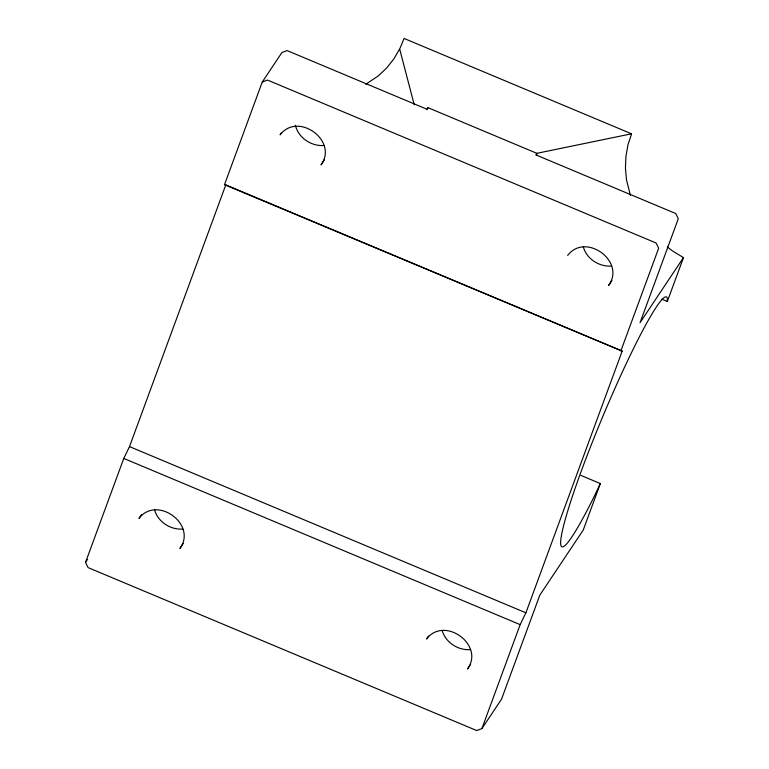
<?xml version="1.0" encoding="UTF-8"?>
<svg xmlns="http://www.w3.org/2000/svg" width="769" height="769" viewBox="0 0 769 769"><rect width="100%" height="100%" fill="white"/><g stroke="black" fill="none" stroke-linecap="round" stroke-linejoin="round"><path stroke-width="1.15" d="M536.695 155.319L536.868 153.329L428.054 107.698L426.91 109.294M631.474 134.21L627.975 144.764L625.947 156.203L625.437 167.94L626.475 179.792L630.388 195.288M85.522 562.399L123.771 458.43L129.509 446.606L225.807 184.887L622.188 351.087L525.9 612.806L520.161 624.63L481.903 728.599L476.703 730.55L88.089 567.609L85.522 562.399L87.483 559.447M622.188 351.087L224.49 184.675L262.267 82.014L281.915 52.552L287.116 50.591L427.016 109.256L428.054 107.698M620.881 350.875L658.658 248.214L656.082 242.994L267.468 80.053L262.267 82.014M580.903 475.415L600.339 483.566L583.238 530.043L539.809 595.168L501.551 699.136L481.903 728.599M662.032 299.256L667.329 301.477L683.478 257.586L672.577 251.002L667.281 246.887M600.339 483.566L594.158 496.553A135.431 12.564 -67.3 0 1 581.076 471.637A135.431 12.564 -67.3 0 1 667.261 297.853L667.329 301.477M399.409 49.331L393.882 58.905L386.769 67.864L378.454 75.804L365.708 84.311M281.416 132.874L280.089 134.863C297.911 111.313 338.6 140.804 321.029 164.893L324.355 159.904M141.621 514.451L138.958 518.441C156.78 494.88 197.47 524.381 179.908 548.46L183.233 543.472M611.932 280.483L608.606 285.462C626.177 261.383 585.488 231.892 567.657 255.443M428.525 636.021L426.535 639.01C444.357 615.46 485.047 644.951 467.485 669.03L470.138 665.05M683.478 257.586L640.048 322.711L678.296 218.752L675.73 213.532L535.83 154.877L536.868 153.329L631.512 133.806L404.081 38.45L399.678 49.053L414.231 104.757M323.98 145.485C311.253 146.523 298.401 137.766 295.363 125.26M611.557 266.055C599.234 267.035 586.584 258.884 583.286 246.83M182.849 529.053C170.535 530.033 157.885 521.882 154.588 509.828M470.426 649.632C458.113 650.603 445.462 642.451 442.156 630.407M224.49 184.675L225.807 184.887M129.509 446.606L525.9 612.806M123.771 458.43L520.161 624.63"/></g></svg>
